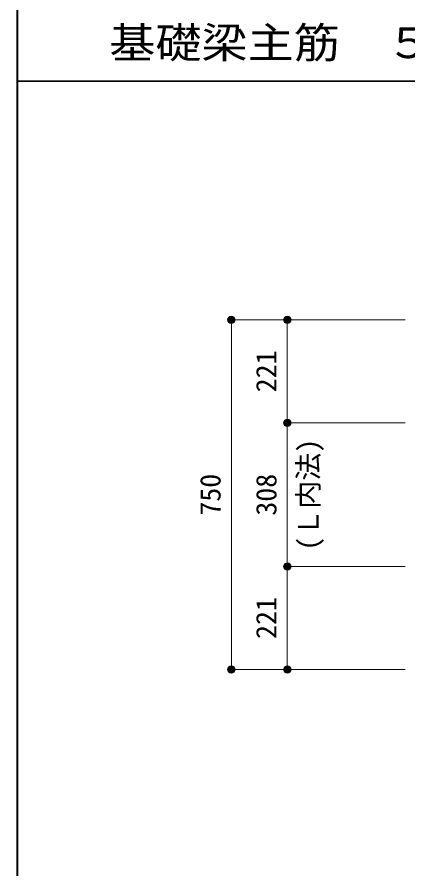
# Model space of a CAD drawing. Units: millimetres at full size, sheet at 1:20. Extents: x -3982 to 3969, y -2797 to 2801.
# Drawn here: x -3982 to -3143, y -1838 to -10 of the extents above; entities that cross this region are included whole.
import ezdxf
from ezdxf.enums import TextEntityAlignment as Align

# ---------------------------------------------------------------- set-up
doc = ezdxf.new("R2010")
doc.units = ezdxf.units.MM
doc.header["$LTSCALE"] = 20
doc.header["$PDMODE"] = 32
doc.header["$PDSIZE"] = 12
for name, color, linetype, lineweight in [('6-7_文字', 7, 'Continuous', 18), ('6-D_寸法', 4, 'Continuous', 9), ('F-0_枠', 6, 'Continuous', 40)]:
    doc.layers.add(name, color=color, linetype=linetype, lineweight=lineweight)
doc.styles.add('ＭＳ ゴシック', font='')
doc.styles.get('ＭＳ ゴシック').set_extended_font_data('MS Gothic')

msp = doc.modelspace()

# ---------------------------------------------------------------- linework, layer by layer
at = {"layer": '6-D_寸法'}
for p, q in [((-3521.89, -659.67), (-3401.89, -659.67)), ((-3521.89, -659.67), (-3521.89, -1409.67)), ((-3401.89, -659.67), (-3148.87, -659.67)), ((-3401.89, -659.67), (-3401.89, -880.67)), ((-3401.89, -880.67), (-3148.87, -880.67)), ((-3401.89, -880.67), (-3401.89, -1188.67)), ((-3401.89, -1188.67), (-3148.87, -1188.67)), ((-3401.89, -1188.67), (-3401.89, -1409.67))]:
    msp.add_line(p, q, dxfattribs=at)
msp.add_lwpolyline([(-3521.89, -1409.67), (-3401.89, -1409.67), (-3148.87, -1409.67)], dxfattribs=at)
for centre, radius in [((-3521.89, -659.67), 8), ((-3521.89, -659.67), 7.2), ((-3521.89, -659.67), 6.4), ((-3521.89, -659.67), 5.6), ((-3521.89, -659.67), 4.8), ((-3521.89, -659.67), 4), ((-3521.89, -659.67), 3.2), ((-3521.89, -659.67), 2.4), ((-3401.89, -659.67), 8), ((-3401.89, -659.67), 7.2), ((-3401.89, -659.67), 6.4), ((-3401.89, -659.67), 5.6), ((-3401.89, -659.67), 4.8), ((-3401.89, -659.67), 4), ((-3401.89, -659.67), 3.2), ((-3401.89, -659.67), 2.4), ((-3521.89, -659.67), 1.6), ((-3521.89, -659.67), 0.8), ((-3401.89, -659.67), 1.6), ((-3401.89, -659.67), 0.8), ((-3401.89, -880.67), 8), ((-3401.89, -880.67), 7.2), ((-3401.89, -880.67), 6.4), ((-3401.89, -880.67), 5.6), ((-3401.89, -880.67), 4.8), ((-3401.89, -880.67), 4), ((-3401.89, -880.67), 3.2), ((-3401.89, -880.67), 2.4), ((-3401.89, -880.67), 1.6), ((-3401.89, -880.67), 0.8), ((-3401.89, -1188.67), 8), ((-3401.89, -1188.67), 7.2), ((-3401.89, -1188.67), 6.4), ((-3401.89, -1188.67), 5.6), ((-3401.89, -1188.67), 4.8), ((-3401.89, -1188.67), 4), ((-3401.89, -1188.67), 3.2), ((-3401.89, -1188.67), 2.4), ((-3401.89, -1188.67), 1.6), ((-3401.89, -1188.67), 0.8), ((-3521.89, -1409.67), 8), ((-3521.89, -1409.67), 7.2), ((-3521.89, -1409.67), 6.4), ((-3521.89, -1409.67), 5.6), ((-3521.89, -1409.67), 4.8), ((-3521.89, -1409.67), 4), ((-3521.89, -1409.67), 3.2), ((-3401.89, -1409.67), 8), ((-3401.89, -1409.67), 7.2), ((-3401.89, -1409.67), 6.4), ((-3401.89, -1409.67), 5.6), ((-3401.89, -1409.67), 4.8), ((-3401.89, -1409.67), 4), ((-3401.89, -1409.67), 3.2), ((-3521.89, -1409.67), 2.4), ((-3521.89, -1409.67), 1.6), ((-3521.89, -1409.67), 0.8), ((-3401.89, -1409.67), 2.4), ((-3401.89, -1409.67), 1.6), ((-3401.89, -1409.67), 0.8)]:
    msp.add_circle(centre, radius, dxfattribs=at)
at = {"layer": '6-D_寸法', "color": 7}
for p in [(-3521.89, -659.67), (-3401.89, -659.67), (-3401.89, -880.67), (-3401.89, -1188.67), (-3521.89, -1409.67), (-3401.89, -1409.67)]:
    msp.add_point(p, dxfattribs=at)
at = {"layer": 'F-0_枠'}
msp.add_line((-3981.92, 2800.77), (-3981.92, -2796.83), dxfattribs=at)
at = {"layer": 'F-0_枠', "color": 2, "lineweight": 35}
msp.add_line((-3981.92, -148.03), (2482.4, -148.03), dxfattribs=at)

# ---------------------------------------------------------------- texts
at = {"layer": '6-7_文字', "color": 2, "style": 'ＭＳ ゴシック', "width": 1.1}
msp.add_text('\u3000\u3000基礎梁主筋\u3000５本タイプ', height=65.98, dxfattribs=at).set_placement((-3981.92, -118.03), align=Align.BOTTOM_LEFT)
at = {"layer": '6-D_寸法', "style": 'ＭＳ ゴシック'}
for s, p in [('221', (-3411.89, -815.17)), ('(Ｌ内法)', (-3321.68, -1154.67)), ('750', (-3531.89, -1079.67)), ('308', (-3411.89, -1079.67)), ('221', (-3411.89, -1344.17))]:
    msp.add_text(s, height=43.99, rotation=90, dxfattribs=at).set_placement(p, align=Align.BOTTOM_LEFT)

doc.saveas('drawing.dxf')
